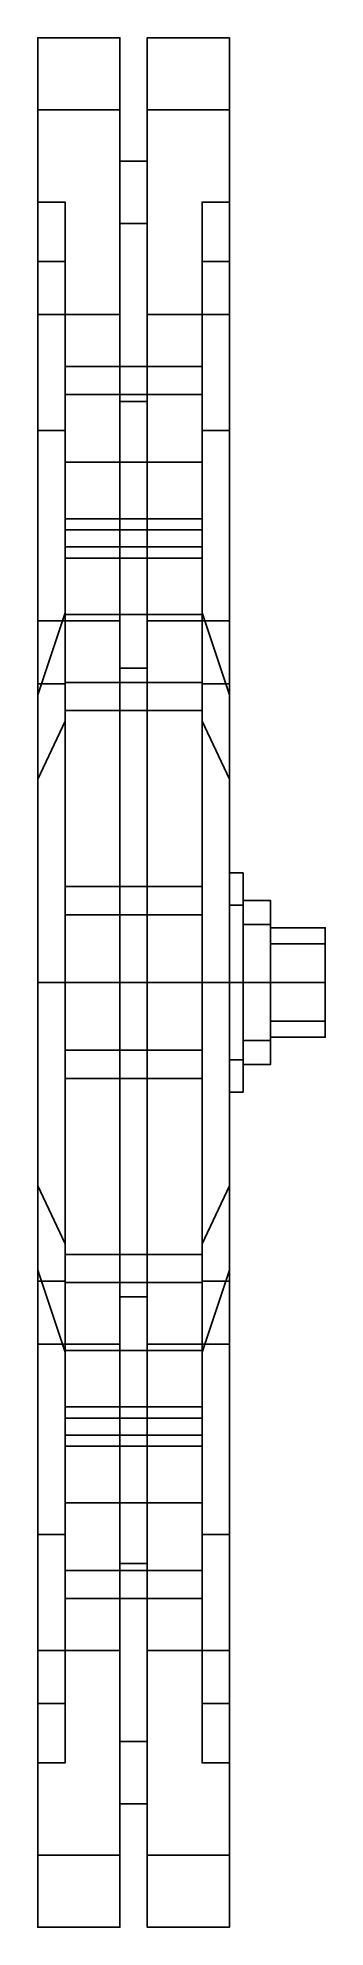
# Model space of a CAD drawing. Extents: x -1.14 to 1.14, y -0.69 to 0.69.
# Drawn here: x 0.93 to 1.14, y -0.69 to 0.69 of the extents above.
import ezdxf

# ---------------------------------------------------------------- set-up
doc = ezdxf.new("R2010")
doc.units = 0
doc.layers.add('LIMBER_WHEELS', color=4, linetype='CONTINUOUS')

msp = doc.modelspace()

# ---------------------------------------------------------------- linework, layer by layer
at = {"layer": 'LIMBER_WHEELS'}
for points in [[(0.99, 0.6375, 0.2641), (0.99, 0.69), (0.93, 0.69), (0.93, 0.6375, 0.2641)], [(0.93, 0.6375, 0.2641), (0.93, 0.69), (0.93, 0.57), (0.93, 0.5266, 0.2181)], [(0.99, 0.69), (0.99, 0.6375, -0.2641), (0.93, 0.6375, -0.2641), (0.93, 0.69)], [(0.93, 0.69), (0.93, 0.6375, -0.2641), (0.93, 0.5266, -0.2181), (0.93, 0.57)], [(0.99, 0.69), (0.99, 0.6375, 0.2641), (0.99, 0.5543, 0.2296), (0.99, 0.6)], [(0.99, 0.6375, -0.2641), (0.99, 0.69), (0.99, 0.6), (0.99, 0.5543, -0.2296)], [(1.01, 0.69), (1.01, 0.6375, -0.2641), (1.01, 0.5543, -0.2296), (1.01, 0.6)], [(1.07, 0.69), (1.07, 0.6375, -0.2641), (1.01, 0.6375, -0.2641), (1.01, 0.69)], [(1.01, 0.6375, 0.2641), (1.01, 0.69), (1.01, 0.6), (1.01, 0.5543, 0.2296)], [(1.07, 0.6375, 0.2641), (1.07, 0.69), (1.01, 0.69), (1.01, 0.6375, 0.2641)], [(1.07, 0.6375, -0.2641), (1.07, 0.69), (1.07, 0.57), (1.07, 0.5266, -0.2181)], [(1.07, 0.69), (1.07, 0.6375, 0.2641), (1.07, 0.5266, 0.2181), (1.07, 0.57)], [(0.99, 0.6375, -0.2641), (0.99, 0.4879, -0.4879), (0.93, 0.4879, -0.4879), (0.93, 0.6375, -0.2641)], [(0.93, 0.6375, -0.2641), (0.93, 0.4879, -0.4879), (0.93, 0.4031, -0.4031), (0.93, 0.5266, -0.2181)], [(0.93, 0.4879, 0.4879), (0.93, 0.6375, 0.2641), (0.93, 0.5266, 0.2181), (0.93, 0.4031, 0.4031)], [(0.99, 0.4879, 0.4879), (0.99, 0.6375, 0.2641), (0.93, 0.6375, 0.2641), (0.93, 0.4879, 0.4879)], [(0.99, 0.4879, -0.4879), (0.99, 0.6375, -0.2641), (0.99, 0.5543, -0.2296), (0.99, 0.4243, -0.4243)], [(0.99, 0.6375, 0.2641), (0.99, 0.4879, 0.4879), (0.99, 0.4243, 0.4243), (0.99, 0.5543, 0.2296)], [(1.01, 0.6375, -0.2641), (1.01, 0.4879, -0.4879), (1.01, 0.4243, -0.4243), (1.01, 0.5543, -0.2296)], [(1.07, 0.6375, -0.2641), (1.07, 0.4879, -0.4879), (1.01, 0.4879, -0.4879), (1.01, 0.6375, -0.2641)], [(1.01, 0.4879, 0.4879), (1.01, 0.6375, 0.2641), (1.01, 0.5543, 0.2296), (1.01, 0.4243, 0.4243)], [(1.07, 0.4879, 0.4879), (1.07, 0.6375, 0.2641), (1.01, 0.6375, 0.2641), (1.01, 0.4879, 0.4879)], [(1.07, 0.4879, -0.4879), (1.07, 0.6375, -0.2641), (1.07, 0.5266, -0.2181), (1.07, 0.4031, -0.4031)], [(1.07, 0.6375, 0.2641), (1.07, 0.4879, 0.4879), (1.07, 0.4031, 0.4031), (1.07, 0.5266, 0.2181)], [(1.01, 0.6), (1.01, 0.5543, -0.2296), (0.99, 0.5543, -0.2296), (0.99, 0.6)], [(1.01, 0.5543, 0.2296), (1.01, 0.6), (0.99, 0.6), (0.99, 0.5543, 0.2296)], [(0.93, 0.57), (0.93, 0.5266, -0.2181), (0.95, 0.5266, -0.2181), (0.95, 0.57)], [(0.93, 0.5266, 0.2181), (0.93, 0.57), (0.95, 0.57), (0.95, 0.5266, 0.2181)], [(0.95, 0.57), (0.95, 0.5266, -0.2181), (0.95, 0.425, -0.176), (0.95, 0.46)], [(0.95, 0.5266, 0.2181), (0.95, 0.57), (0.95, 0.46), (0.95, 0.425, 0.176)], [(1.05, 0.57), (1.05, 0.5266, 0.2181), (1.05, 0.425, 0.176), (1.05, 0.46)], [(1.07, 0.57), (1.07, 0.5266, 0.2181), (1.05, 0.5266, 0.2181), (1.05, 0.57)], [(1.05, 0.5266, -0.2181), (1.05, 0.57), (1.05, 0.46), (1.05, 0.425, -0.176)], [(1.07, 0.5266, -0.2181), (1.07, 0.57), (1.05, 0.57), (1.05, 0.5266, -0.2181)], [(1.01, 0.4243, 0.4243), (1.01, 0.5543, 0.2296), (0.99, 0.5543, 0.2296), (0.99, 0.4243, 0.4243)], [(1.01, 0.5543, -0.2296), (1.01, 0.4243, -0.4243), (0.99, 0.4243, -0.4243), (0.99, 0.5543, -0.2296)], [(0.93, 0.4031, 0.4031), (0.93, 0.5266, 0.2181), (0.95, 0.5266, 0.2181), (0.95, 0.4031, 0.4031)], [(0.93, 0.5266, -0.2181), (0.93, 0.4031, -0.4031), (0.95, 0.4031, -0.4031), (0.95, 0.5266, -0.2181)], [(0.95, 0.4031, 0.4031), (0.95, 0.5266, 0.2181), (0.95, 0.425, 0.176), (0.95, 0.3253, 0.3253)], [(0.95, 0.5266, -0.2181), (0.95, 0.4031, -0.4031), (0.95, 0.3253, -0.3253), (0.95, 0.425, -0.176)], [(1.05, 0.4031, -0.4031), (1.05, 0.5266, -0.2181), (1.05, 0.425, -0.176), (1.05, 0.3253, -0.3253)], [(1.07, 0.4031, -0.4031), (1.07, 0.5266, -0.2181), (1.05, 0.5266, -0.2181), (1.05, 0.4031, -0.4031)], [(1.05, 0.5266, 0.2181), (1.05, 0.4031, 0.4031), (1.05, 0.3253, 0.3253), (1.05, 0.425, 0.176)], [(1.07, 0.5266, 0.2181), (1.07, 0.4031, 0.4031), (1.05, 0.4031, 0.4031), (1.05, 0.5266, 0.2181)], [(0.99, 0.2641, 0.6375), (0.99, 0.4879, 0.4879), (0.93, 0.4879, 0.4879), (0.93, 0.2641, 0.6375)], [(0.93, 0.2641, 0.6375), (0.93, 0.4879, 0.4879), (0.93, 0.4031, 0.4031), (0.93, 0.2181, 0.5266)], [(0.93, 0.4879, -0.4879), (0.93, 0.2641, -0.6375), (0.93, 0.2181, -0.5266), (0.93, 0.4031, -0.4031)], [(0.99, 0.4879, -0.4879), (0.99, 0.2641, -0.6375), (0.93, 0.2641, -0.6375), (0.93, 0.4879, -0.4879)], [(0.99, 0.4879, 0.4879), (0.99, 0.2641, 0.6375), (0.99, 0.2296, 0.5543), (0.99, 0.4243, 0.4243)], [(0.99, 0.2641, -0.6375), (0.99, 0.4879, -0.4879), (0.99, 0.4243, -0.4243), (0.99, 0.2296, -0.5543)], [(1.01, 0.2641, 0.6375), (1.01, 0.4879, 0.4879), (1.01, 0.4243, 0.4243), (1.01, 0.2296, 0.5543)], [(1.07, 0.2641, 0.6375), (1.07, 0.4879, 0.4879), (1.01, 0.4879, 0.4879), (1.01, 0.2641, 0.6375)], [(1.01, 0.4879, -0.4879), (1.01, 0.2641, -0.6375), (1.01, 0.2296, -0.5543), (1.01, 0.4243, -0.4243)], [(1.07, 0.4879, -0.4879), (1.07, 0.2641, -0.6375), (1.01, 0.2641, -0.6375), (1.01, 0.4879, -0.4879)], [(1.07, 0.4879, 0.4879), (1.07, 0.2641, 0.6375), (1.07, 0.2181, 0.5266), (1.07, 0.4031, 0.4031)], [(1.07, 0.2641, -0.6375), (1.07, 0.4879, -0.4879), (1.07, 0.4031, -0.4031), (1.07, 0.2181, -0.5266)], [(0.95, 0.46), (0.95, 0.425, -0.176), (0.95, 0.4295, -0.0495), (0.95, 0.45)], [(0.95, 0.425, 0.176), (0.95, 0.46), (0.95, 0.45), (0.95, 0.4295, 0.0495)], [(1.05, 0.46), (1.05, 0.425, 0.176), (1.05, 0.4295, 0.0495), (1.05, 0.45)], [(1.05, 0.425, -0.176), (1.05, 0.46), (1.05, 0.45), (1.05, 0.4295, -0.0495)], [(1.05, 0.4295, -0.0495), (1.05, 0.45), (0.95, 0.45), (0.95, 0.4295, -0.0495)], [(1.05, 0.45), (1.05, 0.4295, 0.0495), (0.95, 0.4295, 0.0495), (0.95, 0.45)], [(0.95, 0.38, -0.07), (0.95, 0.38, -0.07), (0.95, 0.4295, -0.0495), (0.95, 0.425, -0.176)], [(0.95, 0.425, 0.176), (0.95, 0.425, 0.176), (0.95, 0.4295, 0.0495), (0.95, 0.38, 0.07)], [(1.05, 0.38, -0.07), (1.05, 0.4295, -0.0495), (0.95, 0.4295, -0.0495), (0.95, 0.38, -0.07)], [(1.05, 0.4295, 0.0495), (1.05, 0.38, 0.07), (0.95, 0.38, 0.07), (0.95, 0.4295, 0.0495)], [(1.05, 0.38, 0.07), (1.05, 0.38, 0.07), (1.05, 0.4295, 0.0495), (1.05, 0.425, 0.176)], [(1.05, 0.425, -0.176), (1.05, 0.425, -0.176), (1.05, 0.4295, -0.0495), (1.05, 0.38, -0.07)], [(0.95, 0.3253, 0.3253), (0.95, 0.425, 0.176), (0.95, 0.3387, 0.2687), (0.95, 0.3182, 0.3182)], [(0.95, 0.3182, 0.2192), (0.95, 0.3182, 0.2192), (0.95, 0.3387, 0.2687), (0.95, 0.425, 0.176)], [(0.95, 0.2687, 0.1987), (0.95, 0.2687, 0.1987), (0.95, 0.3182, 0.2192), (0.95, 0.425, 0.176)], [(0.95, 0.3305, -0.0495), (0.95, 0.3305, -0.0495), (0.95, 0.38, -0.07), (0.95, 0.425, -0.176)], [(0.95, 0.27), (0.95, 0.27), (0.95, 0.3305, -0.0495), (0.95, 0.425, -0.176)], [(0.95, 0.425, -0.176), (0.95, 0.425, -0.176), (0.95, 0.1909, -0.1909), (0.95, 0.27)], [(0.95, 0.425, -0.176), (0.95, 0.425, -0.176), (0.95, 0.3387, -0.2687), (0.95, 0.3182, -0.2192)], [(0.95, 0.425, -0.176), (0.95, 0.3253, -0.3253), (0.95, 0.3182, -0.3182), (0.95, 0.3387, -0.2687)], [(0.95, 0.425, -0.176), (0.95, 0.425, -0.176), (0.95, 0.3182, -0.2192), (0.95, 0.2687, -0.1987)], [(0.95, 0.425, -0.176), (0.95, 0.425, -0.176), (0.95, 0.2687, -0.1987), (0.95, 0.1909, -0.1909)], [(0.95, 0.1909, 0.1909), (0.95, 0.1909, 0.1909), (0.95, 0.2687, 0.1987), (0.95, 0.425, 0.176)], [(0.95, 0.425, 0.176), (0.95, 0.425, 0.176), (0.95, 0.38, 0.07), (0.95, 0.3305, 0.0495)], [(0.95, 0.425, 0.176), (0.95, 0.425, 0.176), (0.95, 0.3305, 0.0495), (0.95, 0.27)], [(0.95, 0.425, 0.176), (0.95, 0.425, 0.176), (0.95, 0.27), (0.95, 0.1909, 0.1909)], [(1.01, 0.2296, 0.5543), (1.01, 0.4243, 0.4243), (0.99, 0.4243, 0.4243), (0.99, 0.2296, 0.5543)], [(1.01, 0.4243, -0.4243), (1.01, 0.2296, -0.5543), (0.99, 0.2296, -0.5543), (0.99, 0.4243, -0.4243)], [(1.05, 0.3305, 0.0495), (1.05, 0.3305, 0.0495), (1.05, 0.38, 0.07), (1.05, 0.425, 0.176)], [(1.05, 0.27), (1.05, 0.27), (1.05, 0.3305, 0.0495), (1.05, 0.425, 0.176)], [(1.05, 0.425, 0.176), (1.05, 0.425, 0.176), (1.05, 0.1909, 0.1909), (1.05, 0.27)], [(1.05, 0.425, 0.176), (1.05, 0.425, 0.176), (1.05, 0.2687, 0.1987), (1.05, 0.1909, 0.1909)], [(1.05, 0.3253, -0.3253), (1.05, 0.425, -0.176), (1.05, 0.3387, -0.2687), (1.05, 0.3182, -0.3182)], [(1.05, 0.3182, -0.2192), (1.05, 0.3182, -0.2192), (1.05, 0.3387, -0.2687), (1.05, 0.425, -0.176)], [(1.05, 0.2687, -0.1987), (1.05, 0.2687, -0.1987), (1.05, 0.3182, -0.2192), (1.05, 0.425, -0.176)], [(1.05, 0.1909, -0.1909), (1.05, 0.1909, -0.1909), (1.05, 0.2687, -0.1987), (1.05, 0.425, -0.176)], [(1.05, 0.425, -0.176), (1.05, 0.425, -0.176), (1.05, 0.38, -0.07), (1.05, 0.3305, -0.0495)], [(1.05, 0.425, -0.176), (1.05, 0.425, -0.176), (1.05, 0.3305, -0.0495), (1.05, 0.27)], [(1.05, 0.425, -0.176), (1.05, 0.425, -0.176), (1.05, 0.27), (1.05, 0.1909, -0.1909)], [(1.05, 0.425, 0.176), (1.05, 0.425, 0.176), (1.05, 0.3387, 0.2687), (1.05, 0.3182, 0.2192)], [(1.05, 0.425, 0.176), (1.05, 0.3253, 0.3253), (1.05, 0.3182, 0.3182), (1.05, 0.3387, 0.2687)], [(1.05, 0.425, 0.176), (1.05, 0.425, 0.176), (1.05, 0.3182, 0.2192), (1.05, 0.2687, 0.1987)], [(0.93, 0.2181, 0.5266), (0.93, 0.4031, 0.4031), (0.95, 0.4031, 0.4031), (0.95, 0.2181, 0.5266)], [(0.93, 0.4031, -0.4031), (0.93, 0.2181, -0.5266), (0.95, 0.2181, -0.5266), (0.95, 0.4031, -0.4031)], [(0.95, 0.2181, 0.5266), (0.95, 0.4031, 0.4031), (0.95, 0.3253, 0.3253), (0.95, 0.176, 0.425)], [(0.95, 0.4031, -0.4031), (0.95, 0.2181, -0.5266), (0.95, 0.176, -0.425), (0.95, 0.3253, -0.3253)], [(1.05, 0.4031, 0.4031), (1.05, 0.2181, 0.5266), (1.05, 0.176, 0.425), (1.05, 0.3253, 0.3253)], [(1.07, 0.4031, 0.4031), (1.07, 0.2181, 0.5266), (1.05, 0.2181, 0.5266), (1.05, 0.4031, 0.4031)], [(1.05, 0.2181, -0.5266), (1.05, 0.4031, -0.4031), (1.05, 0.3253, -0.3253), (1.05, 0.176, -0.425)], [(1.07, 0.2181, -0.5266), (1.07, 0.4031, -0.4031), (1.05, 0.4031, -0.4031), (1.05, 0.2181, -0.5266)], [(1.05, 0.3305, -0.0495), (1.05, 0.38, -0.07), (0.95, 0.38, -0.07), (0.95, 0.3305, -0.0495)], [(1.05, 0.38, 0.07), (1.05, 0.3305, 0.0495), (0.95, 0.3305, 0.0495), (0.95, 0.38, 0.07)], [(1.05, 0.3182, -0.3182), (1.05, 0.3387, -0.2687), (0.95, 0.3387, -0.2687), (0.95, 0.3182, -0.3182)], [(1.05, 0.3387, -0.2687), (1.05, 0.3182, -0.2192), (0.95, 0.3182, -0.2192), (0.95, 0.3387, -0.2687)], [(1.05, 0.3387, 0.2687), (1.05, 0.3182, 0.3182), (0.95, 0.3182, 0.3182), (0.95, 0.3387, 0.2687)], [(1.05, 0.3182, 0.2192), (1.05, 0.3387, 0.2687), (0.95, 0.3387, 0.2687), (0.95, 0.3182, 0.2192)], [(0.95, 0.3305, 0.0495), (0.95, 0.3305, 0.0495), (0.95, 0.31), (0.95, 0.27)], [(0.95, 0.31), (0.95, 0.31), (0.95, 0.3305, -0.0495), (0.95, 0.27)], [(1.05, 0.31), (1.05, 0.3305, -0.0495), (0.95, 0.3305, -0.0495), (0.95, 0.31)], [(1.05, 0.3305, 0.0495), (1.05, 0.31), (0.95, 0.31), (0.95, 0.3305, 0.0495)], [(0.95, 0.3253, -0.3253), (0.95, 0.176, -0.425), (0.95, 0.2687, -0.3387), (0.95, 0.3182, -0.3182)], [(0.95, 0.176, 0.425), (0.95, 0.3253, 0.3253), (0.95, 0.3182, 0.3182), (0.95, 0.2687, 0.3387)], [(1.05, 0.2687, -0.3387), (1.05, 0.3182, -0.3182), (0.95, 0.3182, -0.3182), (0.95, 0.2687, -0.3387)], [(1.05, 0.3182, -0.2192), (1.05, 0.2687, -0.1987), (0.95, 0.2687, -0.1987), (0.95, 0.3182, -0.2192)], [(1.05, 0.2687, 0.1987), (1.05, 0.3182, 0.2192), (0.95, 0.3182, 0.2192), (0.95, 0.2687, 0.1987)], [(1.05, 0.3182, 0.3182), (1.05, 0.2687, 0.3387), (0.95, 0.2687, 0.3387), (0.95, 0.3182, 0.3182)], [(1.05, 0.3305, -0.0495), (1.05, 0.3305, -0.0495), (1.05, 0.31), (1.05, 0.27)], [(1.05, 0.31), (1.05, 0.31), (1.05, 0.3305, 0.0495), (1.05, 0.27)], [(1.05, 0.3253, 0.3253), (1.05, 0.176, 0.425), (1.05, 0.2687, 0.3387), (1.05, 0.3182, 0.3182)], [(1.05, 0.176, -0.425), (1.05, 0.3253, -0.3253), (1.05, 0.3182, -0.3182), (1.05, 0.2687, -0.3387)], [(0.95, 0.27), (0.95, 0.1909, -0.1909), (0.93, 0.1485, -0.1485), (0.93, 0.21)], [(0.95, 0.1909, 0.1909), (0.95, 0.27), (0.93, 0.21), (0.93, 0.1485, 0.1485)], [(0.99, 0.2641, -0.6375), (0.99, 0, -0.69), (0.93, 0, -0.69), (0.93, 0.2641, -0.6375)], [(0.93, 0.2641, -0.6375), (0.93, 0, -0.69), (0.93, 0, -0.57), (0.93, 0.2181, -0.5266)], [(0.93, 0, 0.69), (0.93, 0.2641, 0.6375), (0.93, 0.2181, 0.5266), (0.93, 0, 0.57)], [(0.99, 0, 0.69), (0.99, 0.2641, 0.6375), (0.93, 0.2641, 0.6375), (0.93, 0, 0.69)], [(0.95, 0.2192, 0.2192), (0.95, 0.2192, 0.2192), (0.95, 0.2687, 0.1987), (0.95, 0.1909, 0.1909)], [(0.95, 0.2192, -0.3182), (0.95, 0.2192, -0.3182), (0.95, 0.2687, -0.3387), (0.95, 0.176, -0.425)], [(0.95, 0.2687, -0.1987), (0.95, 0.2687, -0.1987), (0.95, 0.2192, -0.2192), (0.95, 0.1909, -0.1909)], [(0.95, 0.176, 0.425), (0.95, 0.176, 0.425), (0.95, 0.2687, 0.3387), (0.95, 0.2192, 0.3182)], [(1.05, 0.2192, -0.3182), (1.05, 0.2687, -0.3387), (0.95, 0.2687, -0.3387), (0.95, 0.2192, -0.3182)], [(1.05, 0.2687, -0.1987), (1.05, 0.2192, -0.2192), (0.95, 0.2192, -0.2192), (0.95, 0.2687, -0.1987)], [(1.05, 0.2192, 0.2192), (1.05, 0.2687, 0.1987), (0.95, 0.2687, 0.1987), (0.95, 0.2192, 0.2192)], [(1.05, 0.2687, 0.3387), (1.05, 0.2192, 0.3182), (0.95, 0.2192, 0.3182), (0.95, 0.2687, 0.3387)], [(0.99, 0, -0.69), (0.99, 0.2641, -0.6375), (0.99, 0.2296, -0.5543), (0.99, 0, -0.6)], [(0.99, 0.2641, 0.6375), (0.99, 0, 0.69), (0.99, 0, 0.6), (0.99, 0.2296, 0.5543)], [(1.01, 0.2641, -0.6375), (1.01, 0, -0.69), (1.01, 0, -0.6), (1.01, 0.2296, -0.5543)], [(1.07, 0.2641, -0.6375), (1.07, 0, -0.69), (1.01, 0, -0.69), (1.01, 0.2641, -0.6375)], [(1.01, 0, 0.69), (1.01, 0.2641, 0.6375), (1.01, 0.2296, 0.5543), (1.01, 0, 0.6)], [(1.07, 0, 0.69), (1.07, 0.2641, 0.6375), (1.01, 0.2641, 0.6375), (1.01, 0, 0.69)], [(1.05, 0.27), (1.05, 0.1909, 0.1909), (1.07, 0.1485, 0.1485), (1.07, 0.21)], [(1.05, 0.1909, -0.1909), (1.05, 0.27), (1.07, 0.21), (1.07, 0.1485, -0.1485)], [(1.05, 0.2192, 0.3182), (1.05, 0.2192, 0.3182), (1.05, 0.2687, 0.3387), (1.05, 0.176, 0.425)], [(1.05, 0.176, -0.425), (1.05, 0.176, -0.425), (1.05, 0.2687, -0.3387), (1.05, 0.2192, -0.3182)], [(1.05, 0.2192, -0.2192), (1.05, 0.2192, -0.2192), (1.05, 0.2687, -0.1987), (1.05, 0.1909, -0.1909)], [(1.05, 0.2687, 0.1987), (1.05, 0.2687, 0.1987), (1.05, 0.2192, 0.2192), (1.05, 0.1909, 0.1909)], [(1.07, 0, -0.69), (1.07, 0.2641, -0.6375), (1.07, 0.2181, -0.5266), (1.07, 0, -0.57)], [(1.07, 0.2641, 0.6375), (1.07, 0, 0.69), (1.07, 0, 0.57), (1.07, 0.2181, 0.5266)], [(1.01, 0.2296, -0.5543), (1.01, 0, -0.6), (0.99, 0, -0.6), (0.99, 0.2296, -0.5543)], [(1.01, 0, 0.6), (1.01, 0.2296, 0.5543), (0.99, 0.2296, 0.5543), (0.99, 0, 0.6)], [(0.93, 0.2181, -0.5266), (0.93, 0, -0.57), (0.95, 0, -0.57), (0.95, 0.2181, -0.5266)], [(0.93, 0, 0.57), (0.93, 0.2181, 0.5266), (0.95, 0.2181, 0.5266), (0.95, 0, 0.57)], [(0.93, -0.1485, 0.1485), (0.93, 0.21), (0.93, 0.1485, -0.1485), (0.93, -0.21)], [(0.93, 0, 0.21), (0.93, 0.1485, 0.1485), (0.93, 0.21), (0.93, -0.1485, 0.1485)], [(0.95, 0.1987, 0.2687), (0.95, 0.1987, 0.2687), (0.95, 0.2192, 0.2192), (0.95, 0.1909, 0.1909)], [(0.95, 0.2192, -0.2192), (0.95, 0.2192, -0.2192), (0.95, 0.1987, -0.2687), (0.95, 0.1909, -0.1909)], [(0.95, 0.1987, -0.2687), (0.95, 0.1987, -0.2687), (0.95, 0.2192, -0.3182), (0.95, 0.176, -0.425)], [(0.95, 0.176, 0.425), (0.95, 0.176, 0.425), (0.95, 0.2192, 0.3182), (0.95, 0.1987, 0.2687)], [(1.05, 0.2192, -0.2192), (1.05, 0.1987, -0.2687), (0.95, 0.1987, -0.2687), (0.95, 0.2192, -0.2192)], [(1.05, 0.1987, -0.2687), (1.05, 0.2192, -0.3182), (0.95, 0.2192, -0.3182), (0.95, 0.1987, -0.2687)], [(1.05, 0.1987, 0.2687), (1.05, 0.2192, 0.2192), (0.95, 0.2192, 0.2192), (0.95, 0.1987, 0.2687)], [(1.05, 0.2192, 0.3182), (1.05, 0.1987, 0.2687), (0.95, 0.1987, 0.2687), (0.95, 0.2192, 0.3182)], [(0.95, 0, 0.57), (0.95, 0.2181, 0.5266), (0.95, 0.176, 0.425), (0.95, 0, 0.46)], [(0.95, 0.2181, -0.5266), (0.95, 0, -0.57), (0.95, 0, -0.46), (0.95, 0.176, -0.425)], [(1.05, 0.1987, 0.2687), (1.05, 0.1987, 0.2687), (1.05, 0.2192, 0.3182), (1.05, 0.176, 0.425)], [(1.05, 0.176, -0.425), (1.05, 0.176, -0.425), (1.05, 0.2192, -0.3182), (1.05, 0.1987, -0.2687)], [(1.05, 0.1987, -0.2687), (1.05, 0.1987, -0.2687), (1.05, 0.2192, -0.2192), (1.05, 0.1909, -0.1909)], [(1.05, 0.2192, 0.2192), (1.05, 0.2192, 0.2192), (1.05, 0.1987, 0.2687), (1.05, 0.1909, 0.1909)], [(1.05, 0.2181, 0.5266), (1.05, 0, 0.57), (1.05, 0, 0.46), (1.05, 0.176, 0.425)], [(1.05, 0, -0.57), (1.05, 0.2181, -0.5266), (1.05, 0.176, -0.425), (1.05, 0, -0.46)], [(1.07, 0, -0.57), (1.07, 0.2181, -0.5266), (1.05, 0.2181, -0.5266), (1.05, 0, -0.57)], [(1.07, 0.2181, 0.5266), (1.07, 0, 0.57), (1.05, 0, 0.57), (1.05, 0.2181, 0.5266)], [(1.07, 0.0566, 0.0566), (1.07, 0.08), (1.07, 0.21), (1.07, 0.1485, 0.1485)], [(1.07, 0.08), (1.07, 0.0566, -0.0566), (1.07, 0.1485, -0.1485), (1.07, 0.21)], [(0.95, 0.176, 0.425), (0.95, 0.176, 0.425), (0.95, 0.1987, 0.2687), (0.95, 0.1909, 0.1909)], [(0.95, 0.1909, -0.1909), (0.95, 0.1909, -0.1909), (0.95, 0.1987, -0.2687), (0.95, 0.176, -0.425)], [(1.05, 0.176, -0.425), (1.05, 0.176, -0.425), (1.05, 0.1987, -0.2687), (1.05, 0.1909, -0.1909)], [(1.05, 0.1909, 0.1909), (1.05, 0.1909, 0.1909), (1.05, 0.1987, 0.2687), (1.05, 0.176, 0.425)], [(0.95, 0, 0.27), (0.95, 0.1909, 0.1909), (0.93, 0.1485, 0.1485), (0.93, 0, 0.21)], [(0.95, 0.1909, -0.1909), (0.95, 0, -0.27), (0.93, 0, -0.21), (0.93, 0.1485, -0.1485)], [(0.95, 0.176, 0.425), (0.95, 0.176, 0.425), (0.95, 0.1909, 0.1909), (0.95, 0, 0.27)], [(0.95, 0.176, -0.425), (0.95, 0.176, -0.425), (0.95, 0, -0.27), (0.95, 0.1909, -0.1909)], [(1.05, 0.176, -0.425), (1.05, 0.176, -0.425), (1.05, 0.1909, -0.1909), (1.05, 0, -0.27)], [(1.05, 0, -0.27), (1.05, 0.1909, -0.1909), (1.07, 0.1485, -0.1485), (1.07, 0, -0.21)], [(1.05, 0.176, 0.425), (1.05, 0.176, 0.425), (1.05, 0, 0.27), (1.05, 0.1909, 0.1909)], [(1.05, 0.1909, 0.1909), (1.05, 0, 0.27), (1.07, 0, 0.21), (1.07, 0.1485, 0.1485)], [(0.95, 0.176, -0.425), (0.95, 0, -0.46), (0.95, 0, -0.45), (0.95, 0.0495, -0.4295)], [(0.95, 0.176, -0.425), (0.95, 0.176, -0.425), (0.95, 0.0495, -0.4295), (0.95, 0.07, -0.38)], [(0.95, 0.176, -0.425), (0.95, 0.176, -0.425), (0.95, 0.07, -0.38), (0.95, 0.0495, -0.3305)], [(0.95, 0.176, -0.425), (0.95, 0.176, -0.425), (0.95, 0.0495, -0.3305), (0.95, 0, -0.27)], [(0.95, 0, 0.27), (0.95, 0, 0.27), (0.95, 0.0495, 0.3305), (0.95, 0.176, 0.425)], [(0.95, 0.0495, 0.3305), (0.95, 0.0495, 0.3305), (0.95, 0.07, 0.38), (0.95, 0.176, 0.425)], [(0.95, 0.07, 0.38), (0.95, 0.07, 0.38), (0.95, 0.0495, 0.4295), (0.95, 0.176, 0.425)], [(0.95, 0, 0.46), (0.95, 0.176, 0.425), (0.95, 0.0495, 0.4295), (0.95, 0, 0.45)], [(1.05, 0, -0.46), (1.05, 0.176, -0.425), (1.05, 0.0495, -0.4295), (1.05, 0, -0.45)], [(1.05, 0.176, 0.425), (1.05, 0.176, 0.425), (1.05, 0.0495, 0.3305), (1.05, 0, 0.27)], [(1.05, 0.176, 0.425), (1.05, 0.176, 0.425), (1.05, 0.07, 0.38), (1.05, 0.0495, 0.3305)], [(1.05, 0.176, 0.425), (1.05, 0.176, 0.425), (1.05, 0.0495, 0.4295), (1.05, 0.07, 0.38)], [(1.05, 0.176, 0.425), (1.05, 0, 0.46), (1.05, 0, 0.45), (1.05, 0.0495, 0.4295)], [(1.05, 0.07, -0.38), (1.05, 0.07, -0.38), (1.05, 0.0495, -0.4295), (1.05, 0.176, -0.425)], [(1.05, 0.0495, -0.3305), (1.05, 0.0495, -0.3305), (1.05, 0.07, -0.38), (1.05, 0.176, -0.425)], [(1.05, 0, -0.27), (1.05, 0, -0.27), (1.05, 0.0495, -0.3305), (1.05, 0.176, -0.425)], [(0.93, -0.21), (0.93, 0.1485, -0.1485), (0.93, 0, -0.21), (0.93, -0.1485, -0.1485)], [(1.07, 0, 0.08), (1.07, 0.0566, 0.0566), (1.07, 0.1485, 0.1485), (1.07, 0, 0.21)], [(1.07, 0.0566, -0.0566), (1.07, 0, -0.08), (1.07, 0, -0.21), (1.07, 0.1485, -0.1485)], [(1.05, 0.0495, 0.3305), (1.05, 0.07, 0.38), (0.95, 0.07, 0.38), (0.95, 0.0495, 0.3305)], [(1.05, 0.07, 0.38), (1.05, 0.0495, 0.4295), (0.95, 0.0495, 0.4295), (0.95, 0.07, 0.38)], [(1.05, 0.0495, -0.4295), (1.05, 0.07, -0.38), (0.95, 0.07, -0.38), (0.95, 0.0495, -0.4295)], [(1.05, 0.07, -0.38), (1.05, 0.0495, -0.3305), (0.95, 0.0495, -0.3305), (0.95, 0.07, -0.38)], [(1.08, 0.08), (1.08, 0.0566, -0.0566), (1.07, 0.0566, -0.0566), (1.07, 0.08)], [(1.08, 0.0566, 0.0566), (1.08, 0.08), (1.07, 0.08), (1.07, 0.0566, 0.0566)], [(1.08, 0.06), (1.08, 0.0424, -0.0424), (1.08, 0.0566, -0.0566), (1.08, 0.08)], [(1.08, 0.0424, 0.0424), (1.08, 0.06), (1.08, 0.08), (1.08, 0.0566, 0.0566)], [(1.08, 0.0566, -0.0566), (1.08, 0, -0.08), (1.07, 0, -0.08), (1.07, 0.0566, -0.0566)], [(1.08, 0, 0.08), (1.08, 0.0566, 0.0566), (1.07, 0.0566, 0.0566), (1.07, 0, 0.08)], [(1.1, 0.06), (1.1, 0.0424, -0.0424), (1.08, 0.0424, -0.0424), (1.08, 0.06)], [(1.1, 0.0424, 0.0424), (1.1, 0.06), (1.08, 0.06), (1.08, 0.0424, 0.0424)], [(1.08, 0.0424, -0.0424), (1.08, 0, -0.06), (1.08, 0, -0.08), (1.08, 0.0566, -0.0566)], [(1.08, 0, 0.06), (1.08, 0.0424, 0.0424), (1.08, 0.0566, 0.0566), (1.08, 0, 0.08)], [(1.1, 0.04), (1.1, 0.0283, -0.0283), (1.1, 0.0424, -0.0424), (1.1, 0.06)], [(1.1, 0.0283, 0.0283), (1.1, 0.04), (1.1, 0.06), (1.1, 0.0424, 0.0424)], [(1.05, 0, -0.45), (1.05, 0.0495, -0.4295), (0.95, 0.0495, -0.4295), (0.95, 0, -0.45)], [(0.95, 0.0495, -0.3305), (0.95, 0.0495, -0.3305), (0.95, 0, -0.31), (0.95, 0, -0.27)], [(0.95, 0, 0.31), (0.95, 0, 0.31), (0.95, 0.0495, 0.3305), (0.95, 0, 0.27)], [(1.05, 0, 0.31), (1.05, 0.0495, 0.3305), (0.95, 0.0495, 0.3305), (0.95, 0, 0.31)], [(1.05, 0.0495, 0.4295), (1.05, 0, 0.45), (0.95, 0, 0.45), (0.95, 0.0495, 0.4295)], [(1.05, 0.0495, -0.3305), (1.05, 0, -0.31), (0.95, 0, -0.31), (0.95, 0.0495, -0.3305)], [(1.05, 0.0495, 0.3305), (1.05, 0.0495, 0.3305), (1.05, 0, 0.31), (1.05, 0, 0.27)], [(1.05, 0, -0.31), (1.05, 0, -0.31), (1.05, 0.0495, -0.3305), (1.05, 0, -0.27)], [(1.1, 0.0424, -0.0424), (1.1, 0, -0.06), (1.08, 0, -0.06), (1.08, 0.0424, -0.0424)], [(1.1, 0, 0.06), (1.1, 0.0424, 0.0424), (1.08, 0.0424, 0.0424), (1.08, 0, 0.06)], [(1.1, 0.0283, -0.0283), (1.1, 0, -0.04), (1.1, 0, -0.06), (1.1, 0.0424, -0.0424)], [(1.1, 0, 0.04), (1.1, 0.0283, 0.0283), (1.1, 0.0424, 0.0424), (1.1, 0, 0.06)], [(1.14, 0.04), (1.14, 0.0283, -0.0283), (1.1, 0.0283, -0.0283), (1.1, 0.04)], [(1.14, 0.0283, 0.0283), (1.14, 0.04), (1.1, 0.04), (1.1, 0.0283, 0.0283)], [(1.14, 0.0283, -0.0283), (1.14, 0, -0.04), (1.1, 0, -0.04), (1.1, 0.0283, -0.0283)], [(1.14, 0, 0.04), (1.14, 0.0283, 0.0283), (1.1, 0.0283, 0.0283), (1.1, 0, 0.04)], [(1.14, 0, -0.04), (1.14, 0.0283, -0.0283), (1.14, 0.04), (1.14, 0.0283, 0.0283)], [(1.14, -0.04), (1.14, -0.0283, -0.0283), (1.14, 0, -0.04), (1.14, 0.0283, 0.0283)], [(1.14, -0.0283, 0.0283), (1.14, -0.04), (1.14, 0.0283, 0.0283), (1.14, 0, 0.04)], [(0.99, 0, -0.69), (0.99, -0.2641, -0.6375), (0.93, -0.2641, -0.6375), (0.93, 0, -0.69)], [(0.93, 0, -0.69), (0.93, -0.2641, -0.6375), (0.93, -0.2181, -0.5266), (0.93, 0, -0.57)], [(0.93, 0, -0.57), (0.93, -0.2181, -0.5266), (0.95, -0.2181, -0.5266), (0.95, 0, -0.57)], [(0.95, -0.1909, 0.1909), (0.95, 0, 0.27), (0.93, 0, 0.21), (0.93, -0.1485, 0.1485)], [(0.95, 0, -0.27), (0.95, -0.1909, -0.1909), (0.93, -0.1485, -0.1485), (0.93, 0, -0.21)], [(0.93, -0.2641, 0.6375), (0.93, 0, 0.69), (0.93, 0, 0.57), (0.93, -0.2181, 0.5266)], [(0.93, -0.2181, 0.5266), (0.93, 0, 0.57), (0.95, 0, 0.57), (0.95, -0.2181, 0.5266)], [(0.99, -0.2641, 0.6375), (0.99, 0, 0.69), (0.93, 0, 0.69), (0.93, -0.2641, 0.6375)], [(0.95, -0.2181, 0.5266), (0.95, 0, 0.57), (0.95, 0, 0.46), (0.95, -0.176, 0.425)], [(0.95, 0, -0.46), (0.95, -0.176, -0.425), (0.95, -0.0495, -0.4295), (0.95, 0, -0.45)], [(0.95, 0, -0.57), (0.95, -0.2181, -0.5266), (0.95, -0.176, -0.425), (0.95, 0, -0.46)], [(1.05, -0.0495, -0.4295), (1.05, 0, -0.45), (0.95, 0, -0.45), (0.95, -0.0495, -0.4295)], [(0.95, -0.176, 0.425), (0.95, -0.176, 0.425), (0.95, 0, 0.27), (0.95, -0.1909, 0.1909)], [(0.95, 0, -0.31), (0.95, 0, -0.31), (0.95, -0.0495, -0.3305), (0.95, 0, -0.27)], [(0.95, 0, -0.27), (0.95, 0, -0.27), (0.95, -0.0495, -0.3305), (0.95, -0.176, -0.425)], [(0.95, -0.176, -0.425), (0.95, -0.176, -0.425), (0.95, -0.1909, -0.1909), (0.95, 0, -0.27)], [(0.95, -0.176, 0.425), (0.95, -0.176, 0.425), (0.95, -0.0495, 0.3305), (0.95, 0, 0.27)], [(0.95, -0.0495, 0.3305), (0.95, -0.0495, 0.3305), (0.95, 0, 0.31), (0.95, 0, 0.27)], [(0.95, -0.176, 0.425), (0.95, 0, 0.46), (0.95, 0, 0.45), (0.95, -0.0495, 0.4295)], [(1.05, -0.0495, 0.3305), (1.05, 0, 0.31), (0.95, 0, 0.31), (0.95, -0.0495, 0.3305)], [(1.05, 0, 0.45), (1.05, -0.0495, 0.4295), (0.95, -0.0495, 0.4295), (0.95, 0, 0.45)], [(1.05, 0, -0.31), (1.05, -0.0495, -0.3305), (0.95, -0.0495, -0.3305), (0.95, 0, -0.31)], [(1.01, 0, -0.6), (1.01, -0.2296, -0.5543), (0.99, -0.2296, -0.5543), (0.99, 0, -0.6)], [(0.99, -0.2641, -0.6375), (0.99, 0, -0.69), (0.99, 0, -0.6), (0.99, -0.2296, -0.5543)], [(1.01, -0.2296, 0.5543), (1.01, 0, 0.6), (0.99, 0, 0.6), (0.99, -0.2296, 0.5543)], [(0.99, 0, 0.69), (0.99, -0.2641, 0.6375), (0.99, -0.2296, 0.5543), (0.99, 0, 0.6)], [(1.01, 0, -0.69), (1.01, -0.2641, -0.6375), (1.01, -0.2296, -0.5543), (1.01, 0, -0.6)], [(1.07, 0, -0.69), (1.07, -0.2641, -0.6375), (1.01, -0.2641, -0.6375), (1.01, 0, -0.69)], [(1.01, -0.2641, 0.6375), (1.01, 0, 0.69), (1.01, 0, 0.6), (1.01, -0.2296, 0.5543)], [(1.07, -0.2641, 0.6375), (1.07, 0, 0.69), (1.01, 0, 0.69), (1.01, -0.2641, 0.6375)], [(1.05, 0, 0.57), (1.05, -0.2181, 0.5266), (1.05, -0.176, 0.425), (1.05, 0, 0.46)], [(1.05, -0.176, -0.425), (1.05, 0, -0.46), (1.05, 0, -0.45), (1.05, -0.0495, -0.4295)], [(1.05, -0.2181, -0.5266), (1.05, 0, -0.57), (1.05, 0, -0.46), (1.05, -0.176, -0.425)], [(1.07, -0.2181, -0.5266), (1.07, 0, -0.57), (1.05, 0, -0.57), (1.05, -0.2181, -0.5266)], [(1.05, 0, 0.27), (1.05, 0, 0.27), (1.05, -0.0495, 0.3305), (1.05, -0.176, 0.425)], [(1.05, 0, 0.31), (1.05, 0, 0.31), (1.05, -0.0495, 0.3305), (1.05, 0, 0.27)], [(1.05, 0, 0.46), (1.05, -0.176, 0.425), (1.05, -0.0495, 0.4295), (1.05, 0, 0.45)], [(1.05, -0.0495, -0.3305), (1.05, -0.0495, -0.3305), (1.05, 0, -0.31), (1.05, 0, -0.27)], [(1.05, -0.176, -0.425), (1.05, -0.176, -0.425), (1.05, -0.0495, -0.3305), (1.05, 0, -0.27)], [(1.05, -0.176, -0.425), (1.05, -0.176, -0.425), (1.05, 0, -0.27), (1.05, -0.1909, -0.1909)], [(1.05, -0.1909, -0.1909), (1.05, 0, -0.27), (1.07, 0, -0.21), (1.07, -0.1485, -0.1485)], [(1.05, -0.176, 0.425), (1.05, -0.176, 0.425), (1.05, -0.1909, 0.1909), (1.05, 0, 0.27)], [(1.05, 0, 0.27), (1.05, -0.1909, 0.1909), (1.07, -0.1485, 0.1485), (1.07, 0, 0.21)], [(1.07, 0, 0.57), (1.07, -0.2181, 0.5266), (1.05, -0.2181, 0.5266), (1.05, 0, 0.57)], [(1.07, -0.2641, -0.6375), (1.07, 0, -0.69), (1.07, 0, -0.57), (1.07, -0.2181, -0.5266)], [(1.07, -0.0566, 0.0566), (1.07, 0, 0.08), (1.07, 0, 0.21), (1.07, -0.1485, 0.1485)], [(1.08, 0, -0.08), (1.08, -0.0566, -0.0566), (1.07, -0.0566, -0.0566), (1.07, 0, -0.08)], [(1.08, -0.0566, 0.0566), (1.08, 0, 0.08), (1.07, 0, 0.08), (1.07, -0.0566, 0.0566)], [(1.07, 0, -0.08), (1.07, -0.0566, -0.0566), (1.07, -0.1485, -0.1485), (1.07, 0, -0.21)], [(1.07, 0, 0.69), (1.07, -0.2641, 0.6375), (1.07, -0.2181, 0.5266), (1.07, 0, 0.57)], [(1.08, -0.0424, 0.0424), (1.08, 0, 0.06), (1.08, 0, 0.08), (1.08, -0.0566, 0.0566)], [(1.08, 0, -0.06), (1.08, -0.0424, -0.0424), (1.08, -0.0566, -0.0566), (1.08, 0, -0.08)], [(1.1, 0, -0.06), (1.1, -0.0424, -0.0424), (1.08, -0.0424, -0.0424), (1.08, 0, -0.06)], [(1.1, -0.0424, 0.0424), (1.1, 0, 0.06), (1.08, 0, 0.06), (1.08, -0.0424, 0.0424)], [(1.1, -0.0283, 0.0283), (1.1, 0, 0.04), (1.1, 0, 0.06), (1.1, -0.0424, 0.0424)], [(1.1, 0, -0.04), (1.1, -0.0283, -0.0283), (1.1, -0.0424, -0.0424), (1.1, 0, -0.06)], [(1.14, 0, -0.04), (1.14, -0.0283, -0.0283), (1.1, -0.0283, -0.0283), (1.1, 0, -0.04)], [(1.14, -0.0283, 0.0283), (1.14, 0, 0.04), (1.1, 0, 0.04), (1.1, -0.0283, 0.0283)], [(1.1, -0.04), (1.1, -0.0283, 0.0283), (1.1, -0.0424, 0.0424), (1.1, -0.06)], [(1.1, -0.0283, -0.0283), (1.1, -0.04), (1.1, -0.06), (1.1, -0.0424, -0.0424)], [(1.14, -0.0283, -0.0283), (1.14, -0.04), (1.1, -0.04), (1.1, -0.0283, -0.0283)], [(1.14, -0.04), (1.14, -0.0283, 0.0283), (1.1, -0.0283, 0.0283), (1.1, -0.04)], [(0.95, -0.07, -0.38), (0.95, -0.07, -0.38), (0.95, -0.0495, -0.4295), (0.95, -0.176, -0.425)], [(0.95, -0.0495, -0.3305), (0.95, -0.0495, -0.3305), (0.95, -0.07, -0.38), (0.95, -0.176, -0.425)], [(0.95, -0.176, 0.425), (0.95, -0.176, 0.425), (0.95, -0.07, 0.38), (0.95, -0.0495, 0.3305)], [(0.95, -0.176, 0.425), (0.95, -0.176, 0.425), (0.95, -0.0495, 0.4295), (0.95, -0.07, 0.38)], [(1.05, -0.07, 0.38), (1.05, -0.0495, 0.3305), (0.95, -0.0495, 0.3305), (0.95, -0.07, 0.38)], [(1.05, -0.0495, 0.4295), (1.05, -0.07, 0.38), (0.95, -0.07, 0.38), (0.95, -0.0495, 0.4295)], [(1.05, -0.07, -0.38), (1.05, -0.0495, -0.4295), (0.95, -0.0495, -0.4295), (0.95, -0.07, -0.38)], [(1.05, -0.0495, -0.3305), (1.05, -0.07, -0.38), (0.95, -0.07, -0.38), (0.95, -0.0495, -0.3305)], [(1.05, -0.0495, 0.3305), (1.05, -0.0495, 0.3305), (1.05, -0.07, 0.38), (1.05, -0.176, 0.425)], [(1.05, -0.07, 0.38), (1.05, -0.07, 0.38), (1.05, -0.0495, 0.4295), (1.05, -0.176, 0.425)], [(1.05, -0.176, -0.425), (1.05, -0.176, -0.425), (1.05, -0.0495, -0.4295), (1.05, -0.07, -0.38)], [(1.05, -0.176, -0.425), (1.05, -0.176, -0.425), (1.05, -0.07, -0.38), (1.05, -0.0495, -0.3305)], [(1.08, -0.06), (1.08, -0.0424, 0.0424), (1.08, -0.0566, 0.0566), (1.08, -0.08)], [(1.08, -0.0424, -0.0424), (1.08, -0.06), (1.08, -0.08), (1.08, -0.0566, -0.0566)], [(1.1, -0.0424, -0.0424), (1.1, -0.06), (1.08, -0.06), (1.08, -0.0424, -0.0424)], [(1.1, -0.06), (1.1, -0.0424, 0.0424), (1.08, -0.0424, 0.0424), (1.08, -0.06)], [(1.07, -0.08), (1.07, -0.0566, 0.0566), (1.07, -0.1485, 0.1485), (1.07, -0.21)], [(1.08, -0.0566, -0.0566), (1.08, -0.08), (1.07, -0.08), (1.07, -0.0566, -0.0566)], [(1.08, -0.08), (1.08, -0.0566, 0.0566), (1.07, -0.0566, 0.0566), (1.07, -0.08)], [(1.07, -0.0566, -0.0566), (1.07, -0.08), (1.07, -0.21), (1.07, -0.1485, -0.1485)], [(0.95, -0.1909, -0.1909), (0.95, -0.27), (0.93, -0.21), (0.93, -0.1485, -0.1485)], [(0.95, -0.27), (0.95, -0.1909, 0.1909), (0.93, -0.1485, 0.1485), (0.93, -0.21)], [(1.05, -0.1909, 0.1909), (1.05, -0.27), (1.07, -0.21), (1.07, -0.1485, 0.1485)], [(1.05, -0.27), (1.05, -0.1909, -0.1909), (1.07, -0.1485, -0.1485), (1.07, -0.21)], [(0.95, -0.4031, 0.4031), (0.95, -0.2181, 0.5266), (0.95, -0.176, 0.425), (0.95, -0.3253, 0.3253)], [(0.95, -0.2181, -0.5266), (0.95, -0.4031, -0.4031), (0.95, -0.3253, -0.3253), (0.95, -0.176, -0.425)], [(0.95, -0.1909, 0.1909), (0.95, -0.1909, 0.1909), (0.95, -0.1987, 0.2687), (0.95, -0.176, 0.425)], [(0.95, -0.176, -0.425), (0.95, -0.176, -0.425), (0.95, -0.2687, -0.3387), (0.95, -0.2192, -0.3182)], [(0.95, -0.176, -0.425), (0.95, -0.3253, -0.3253), (0.95, -0.3182, -0.3182), (0.95, -0.2687, -0.3387)], [(0.95, -0.176, -0.425), (0.95, -0.176, -0.425), (0.95, -0.2192, -0.3182), (0.95, -0.1987, -0.2687)], [(0.95, -0.176, -0.425), (0.95, -0.176, -0.425), (0.95, -0.1987, -0.2687), (0.95, -0.1909, -0.1909)], [(0.95, -0.3253, 0.3253), (0.95, -0.176, 0.425), (0.95, -0.2687, 0.3387), (0.95, -0.3182, 0.3182)], [(0.95, -0.2192, 0.3182), (0.95, -0.2192, 0.3182), (0.95, -0.2687, 0.3387), (0.95, -0.176, 0.425)], [(0.95, -0.1987, 0.2687), (0.95, -0.1987, 0.2687), (0.95, -0.2192, 0.3182), (0.95, -0.176, 0.425)], [(1.05, -0.2181, 0.5266), (1.05, -0.4031, 0.4031), (1.05, -0.3253, 0.3253), (1.05, -0.176, 0.425)], [(1.05, -0.4031, -0.4031), (1.05, -0.2181, -0.5266), (1.05, -0.176, -0.425), (1.05, -0.3253, -0.3253)], [(1.05, -0.176, 0.425), (1.05, -0.176, 0.425), (1.05, -0.2687, 0.3387), (1.05, -0.2192, 0.3182)], [(1.05, -0.176, 0.425), (1.05, -0.3253, 0.3253), (1.05, -0.3182, 0.3182), (1.05, -0.2687, 0.3387)], [(1.05, -0.176, 0.425), (1.05, -0.176, 0.425), (1.05, -0.2192, 0.3182), (1.05, -0.1987, 0.2687)], [(1.05, -0.3253, -0.3253), (1.05, -0.176, -0.425), (1.05, -0.2687, -0.3387), (1.05, -0.3182, -0.3182)], [(1.05, -0.2192, -0.3182), (1.05, -0.2192, -0.3182), (1.05, -0.2687, -0.3387), (1.05, -0.176, -0.425)], [(1.05, -0.1987, -0.2687), (1.05, -0.1987, -0.2687), (1.05, -0.2192, -0.3182), (1.05, -0.176, -0.425)], [(1.05, -0.1909, -0.1909), (1.05, -0.1909, -0.1909), (1.05, -0.1987, -0.2687), (1.05, -0.176, -0.425)], [(1.05, -0.176, 0.425), (1.05, -0.176, 0.425), (1.05, -0.1987, 0.2687), (1.05, -0.1909, 0.1909)], [(0.95, -0.2687, 0.1987), (0.95, -0.2687, 0.1987), (0.95, -0.2192, 0.2192), (0.95, -0.1909, 0.1909)], [(0.95, -0.2192, 0.2192), (0.95, -0.2192, 0.2192), (0.95, -0.1987, 0.2687), (0.95, -0.1909, 0.1909)], [(0.95, -0.425, -0.176), (0.95, -0.425, -0.176), (0.95, -0.27), (0.95, -0.1909, -0.1909)], [(0.95, -0.1987, -0.2687), (0.95, -0.1987, -0.2687), (0.95, -0.2192, -0.2192), (0.95, -0.1909, -0.1909)], [(0.95, -0.2192, -0.2192), (0.95, -0.2192, -0.2192), (0.95, -0.2687, -0.1987), (0.95, -0.1909, -0.1909)], [(0.95, -0.1909, -0.1909), (0.95, -0.1909, -0.1909), (0.95, -0.2687, -0.1987), (0.95, -0.425, -0.176)], [(0.95, -0.425, 0.176), (0.95, -0.425, 0.176), (0.95, -0.1909, 0.1909), (0.95, -0.27)], [(0.95, -0.425, 0.176), (0.95, -0.425, 0.176), (0.95, -0.2687, 0.1987), (0.95, -0.1909, 0.1909)], [(1.05, -0.1909, 0.1909), (1.05, -0.1909, 0.1909), (1.05, -0.2687, 0.1987), (1.05, -0.425, 0.176)], [(1.05, -0.425, 0.176), (1.05, -0.425, 0.176), (1.05, -0.27), (1.05, -0.1909, 0.1909)], [(1.05, -0.2687, -0.1987), (1.05, -0.2687, -0.1987), (1.05, -0.2192, -0.2192), (1.05, -0.1909, -0.1909)], [(1.05, -0.2192, -0.2192), (1.05, -0.2192, -0.2192), (1.05, -0.1987, -0.2687), (1.05, -0.1909, -0.1909)], [(1.05, -0.425, -0.176), (1.05, -0.425, -0.176), (1.05, -0.2687, -0.1987), (1.05, -0.1909, -0.1909)], [(1.05, -0.425, -0.176), (1.05, -0.425, -0.176), (1.05, -0.1909, -0.1909), (1.05, -0.27)], [(1.05, -0.1987, 0.2687), (1.05, -0.1987, 0.2687), (1.05, -0.2192, 0.2192), (1.05, -0.1909, 0.1909)], [(1.05, -0.2192, 0.2192), (1.05, -0.2192, 0.2192), (1.05, -0.2687, 0.1987), (1.05, -0.1909, 0.1909)], [(1.05, -0.2192, 0.2192), (1.05, -0.1987, 0.2687), (0.95, -0.1987, 0.2687), (0.95, -0.2192, 0.2192)], [(1.05, -0.1987, 0.2687), (1.05, -0.2192, 0.3182), (0.95, -0.2192, 0.3182), (0.95, -0.1987, 0.2687)], [(1.05, -0.1987, -0.2687), (1.05, -0.2192, -0.2192), (0.95, -0.2192, -0.2192), (0.95, -0.1987, -0.2687)], [(1.05, -0.2192, -0.3182), (1.05, -0.1987, -0.2687), (0.95, -0.1987, -0.2687), (0.95, -0.2192, -0.3182)], [(0.93, -0.4879, 0.4879), (0.93, -0.2641, 0.6375), (0.93, -0.2181, 0.5266), (0.93, -0.4031, 0.4031)], [(0.93, -0.4031, 0.4031), (0.93, -0.2181, 0.5266), (0.95, -0.2181, 0.5266), (0.95, -0.4031, 0.4031)], [(0.93, -0.2641, -0.6375), (0.93, -0.4879, -0.4879), (0.93, -0.4031, -0.4031), (0.93, -0.2181, -0.5266)], [(0.93, -0.2181, -0.5266), (0.93, -0.4031, -0.4031), (0.95, -0.4031, -0.4031), (0.95, -0.2181, -0.5266)], [(1.05, -0.2192, 0.3182), (1.05, -0.2687, 0.3387), (0.95, -0.2687, 0.3387), (0.95, -0.2192, 0.3182)], [(1.05, -0.2687, 0.1987), (1.05, -0.2192, 0.2192), (0.95, -0.2192, 0.2192), (0.95, -0.2687, 0.1987)], [(1.05, -0.2192, -0.2192), (1.05, -0.2687, -0.1987), (0.95, -0.2687, -0.1987), (0.95, -0.2192, -0.2192)], [(1.05, -0.2687, -0.3387), (1.05, -0.2192, -0.3182), (0.95, -0.2192, -0.3182), (0.95, -0.2687, -0.3387)], [(1.07, -0.2181, 0.5266), (1.07, -0.4031, 0.4031), (1.05, -0.4031, 0.4031), (1.05, -0.2181, 0.5266)], [(1.07, -0.4031, -0.4031), (1.07, -0.2181, -0.5266), (1.05, -0.2181, -0.5266), (1.05, -0.4031, -0.4031)], [(1.07, -0.2641, 0.6375), (1.07, -0.4879, 0.4879), (1.07, -0.4031, 0.4031), (1.07, -0.2181, 0.5266)], [(1.07, -0.4879, -0.4879), (1.07, -0.2641, -0.6375), (1.07, -0.2181, -0.5266), (1.07, -0.4031, -0.4031)], [(1.01, -0.4243, 0.4243), (1.01, -0.2296, 0.5543), (0.99, -0.2296, 0.5543), (0.99, -0.4243, 0.4243)], [(0.99, -0.2641, 0.6375), (0.99, -0.4879, 0.4879), (0.99, -0.4243, 0.4243), (0.99, -0.2296, 0.5543)], [(1.01, -0.2296, -0.5543), (1.01, -0.4243, -0.4243), (0.99, -0.4243, -0.4243), (0.99, -0.2296, -0.5543)], [(0.99, -0.4879, -0.4879), (0.99, -0.2641, -0.6375), (0.99, -0.2296, -0.5543), (0.99, -0.4243, -0.4243)], [(1.01, -0.4879, 0.4879), (1.01, -0.2641, 0.6375), (1.01, -0.2296, 0.5543), (1.01, -0.4243, 0.4243)], [(1.01, -0.2641, -0.6375), (1.01, -0.4879, -0.4879), (1.01, -0.4243, -0.4243), (1.01, -0.2296, -0.5543)], [(0.99, -0.4879, 0.4879), (0.99, -0.2641, 0.6375), (0.93, -0.2641, 0.6375), (0.93, -0.4879, 0.4879)], [(0.99, -0.2641, -0.6375), (0.99, -0.4879, -0.4879), (0.93, -0.4879, -0.4879), (0.93, -0.2641, -0.6375)], [(0.95, -0.425, 0.176), (0.95, -0.425, 0.176), (0.95, -0.3182, 0.2192), (0.95, -0.2687, 0.1987)], [(0.95, -0.2687, -0.1987), (0.95, -0.2687, -0.1987), (0.95, -0.3182, -0.2192), (0.95, -0.425, -0.176)], [(1.05, -0.2687, 0.3387), (1.05, -0.3182, 0.3182), (0.95, -0.3182, 0.3182), (0.95, -0.2687, 0.3387)], [(1.05, -0.3182, 0.2192), (1.05, -0.2687, 0.1987), (0.95, -0.2687, 0.1987), (0.95, -0.3182, 0.2192)], [(1.05, -0.2687, -0.1987), (1.05, -0.3182, -0.2192), (0.95, -0.3182, -0.2192), (0.95, -0.2687, -0.1987)], [(1.05, -0.3182, -0.3182), (1.05, -0.2687, -0.3387), (0.95, -0.2687, -0.3387), (0.95, -0.3182, -0.3182)], [(0.95, -0.425, -0.176), (0.95, -0.425, -0.176), (0.95, -0.3305, -0.0495), (0.95, -0.27)], [(0.95, -0.3305, -0.0495), (0.95, -0.3305, -0.0495), (0.95, -0.31), (0.95, -0.27)], [(0.95, -0.31), (0.95, -0.31), (0.95, -0.3305, 0.0495), (0.95, -0.27)], [(0.95, -0.27), (0.95, -0.27), (0.95, -0.3305, 0.0495), (0.95, -0.425, 0.176)], [(1.07, -0.4879, 0.4879), (1.07, -0.2641, 0.6375), (1.01, -0.2641, 0.6375), (1.01, -0.4879, 0.4879)], [(1.07, -0.2641, -0.6375), (1.07, -0.4879, -0.4879), (1.01, -0.4879, -0.4879), (1.01, -0.2641, -0.6375)], [(1.05, -0.425, -0.176), (1.05, -0.425, -0.176), (1.05, -0.3182, -0.2192), (1.05, -0.2687, -0.1987)], [(1.05, -0.2687, 0.1987), (1.05, -0.2687, 0.1987), (1.05, -0.3182, 0.2192), (1.05, -0.425, 0.176)], [(1.05, -0.3305, 0.0495), (1.05, -0.3305, 0.0495), (1.05, -0.31), (1.05, -0.27)], [(1.05, -0.31), (1.05, -0.31), (1.05, -0.3305, -0.0495), (1.05, -0.27)], [(1.05, -0.425, 0.176), (1.05, -0.425, 0.176), (1.05, -0.3305, 0.0495), (1.05, -0.27)], [(1.05, -0.27), (1.05, -0.27), (1.05, -0.3305, -0.0495), (1.05, -0.425, -0.176)], [(1.05, -0.31), (1.05, -0.3305, 0.0495), (0.95, -0.3305, 0.0495), (0.95, -0.31)], [(1.05, -0.3305, -0.0495), (1.05, -0.31), (0.95, -0.31), (0.95, -0.3305, -0.0495)], [(0.95, -0.425, 0.176), (0.95, -0.425, 0.176), (0.95, -0.3387, 0.2687), (0.95, -0.3182, 0.2192)], [(0.95, -0.425, 0.176), (0.95, -0.3253, 0.3253), (0.95, -0.3182, 0.3182), (0.95, -0.3387, 0.2687)], [(0.95, -0.3253, -0.3253), (0.95, -0.425, -0.176), (0.95, -0.3387, -0.2687), (0.95, -0.3182, -0.3182)], [(0.95, -0.3182, -0.2192), (0.95, -0.3182, -0.2192), (0.95, -0.3387, -0.2687), (0.95, -0.425, -0.176)], [(1.05, -0.3182, 0.3182), (1.05, -0.3387, 0.2687), (0.95, -0.3387, 0.2687), (0.95, -0.3182, 0.3182)], [(1.05, -0.3387, 0.2687), (1.05, -0.3182, 0.2192), (0.95, -0.3182, 0.2192), (0.95, -0.3387, 0.2687)], [(1.05, -0.3387, -0.2687), (1.05, -0.3182, -0.3182), (0.95, -0.3182, -0.3182), (0.95, -0.3387, -0.2687)], [(1.05, -0.3182, -0.2192), (1.05, -0.3387, -0.2687), (0.95, -0.3387, -0.2687), (0.95, -0.3182, -0.2192)], [(0.95, -0.5266, 0.2181), (0.95, -0.4031, 0.4031), (0.95, -0.3253, 0.3253), (0.95, -0.425, 0.176)], [(0.95, -0.4031, -0.4031), (0.95, -0.5266, -0.2181), (0.95, -0.425, -0.176), (0.95, -0.3253, -0.3253)], [(0.95, -0.425, -0.176), (0.95, -0.425, -0.176), (0.95, -0.38, -0.07), (0.95, -0.3305, -0.0495)], [(0.95, -0.3305, 0.0495), (0.95, -0.3305, 0.0495), (0.95, -0.38, 0.07), (0.95, -0.425, 0.176)], [(1.05, -0.3305, 0.0495), (1.05, -0.38, 0.07), (0.95, -0.38, 0.07), (0.95, -0.3305, 0.0495)], [(1.05, -0.38, -0.07), (1.05, -0.3305, -0.0495), (0.95, -0.3305, -0.0495), (0.95, -0.38, -0.07)], [(1.05, -0.425, -0.176), (1.05, -0.425, -0.176), (1.05, -0.3387, -0.2687), (1.05, -0.3182, -0.2192)], [(1.05, -0.425, -0.176), (1.05, -0.3253, -0.3253), (1.05, -0.3182, -0.3182), (1.05, -0.3387, -0.2687)], [(1.05, -0.3253, 0.3253), (1.05, -0.425, 0.176), (1.05, -0.3387, 0.2687), (1.05, -0.3182, 0.3182)], [(1.05, -0.3182, 0.2192), (1.05, -0.3182, 0.2192), (1.05, -0.3387, 0.2687), (1.05, -0.425, 0.176)], [(1.05, -0.5266, -0.2181), (1.05, -0.4031, -0.4031), (1.05, -0.3253, -0.3253), (1.05, -0.425, -0.176)], [(1.05, -0.4031, 0.4031), (1.05, -0.5266, 0.2181), (1.05, -0.425, 0.176), (1.05, -0.3253, 0.3253)], [(1.05, -0.425, 0.176), (1.05, -0.425, 0.176), (1.05, -0.38, 0.07), (1.05, -0.3305, 0.0495)], [(1.05, -0.3305, -0.0495), (1.05, -0.3305, -0.0495), (1.05, -0.38, -0.07), (1.05, -0.425, -0.176)], [(0.95, -0.425, -0.176), (0.95, -0.425, -0.176), (0.95, -0.4295, -0.0495), (0.95, -0.38, -0.07)], [(0.95, -0.38, 0.07), (0.95, -0.38, 0.07), (0.95, -0.4295, 0.0495), (0.95, -0.425, 0.176)], [(1.05, -0.38, 0.07), (1.05, -0.4295, 0.0495), (0.95, -0.4295, 0.0495), (0.95, -0.38, 0.07)], [(1.05, -0.4295, -0.0495), (1.05, -0.38, -0.07), (0.95, -0.38, -0.07), (0.95, -0.4295, -0.0495)], [(1.05, -0.425, 0.176), (1.05, -0.425, 0.176), (1.05, -0.4295, 0.0495), (1.05, -0.38, 0.07)], [(1.05, -0.38, -0.07), (1.05, -0.38, -0.07), (1.05, -0.4295, -0.0495), (1.05, -0.425, -0.176)], [(0.93, -0.4879, -0.4879), (0.93, -0.6375, -0.2641), (0.93, -0.5266, -0.2181), (0.93, -0.4031, -0.4031)], [(0.93, -0.6375, 0.2641), (0.93, -0.4879, 0.4879), (0.93, -0.4031, 0.4031), (0.93, -0.5266, 0.2181)], [(0.93, -0.5266, 0.2181), (0.93, -0.4031, 0.4031), (0.95, -0.4031, 0.4031), (0.95, -0.5266, 0.2181)], [(0.93, -0.4031, -0.4031), (0.93, -0.5266, -0.2181), (0.95, -0.5266, -0.2181), (0.95, -0.4031, -0.4031)], [(1.07, -0.5266, -0.2181), (1.07, -0.4031, -0.4031), (1.05, -0.4031, -0.4031), (1.05, -0.5266, -0.2181)], [(1.07, -0.4031, 0.4031), (1.07, -0.5266, 0.2181), (1.05, -0.5266, 0.2181), (1.05, -0.4031, 0.4031)], [(1.07, -0.6375, -0.2641), (1.07, -0.4879, -0.4879), (1.07, -0.4031, -0.4031), (1.07, -0.5266, -0.2181)], [(1.07, -0.4879, 0.4879), (1.07, -0.6375, 0.2641), (1.07, -0.5266, 0.2181), (1.07, -0.4031, 0.4031)], [(0.95, -0.425, -0.176), (0.95, -0.46), (0.95, -0.45), (0.95, -0.4295, -0.0495)], [(0.95, -0.5266, -0.2181), (0.95, -0.57), (0.95, -0.46), (0.95, -0.425, -0.176)], [(0.95, -0.46), (0.95, -0.425, 0.176), (0.95, -0.4295, 0.0495), (0.95, -0.45)], [(0.95, -0.57), (0.95, -0.5266, 0.2181), (0.95, -0.425, 0.176), (0.95, -0.46)], [(0.99, -0.6375, -0.2641), (0.99, -0.4879, -0.4879), (0.99, -0.4243, -0.4243), (0.99, -0.5543, -0.2296)], [(1.01, -0.5543, 0.2296), (1.01, -0.4243, 0.4243), (0.99, -0.4243, 0.4243), (0.99, -0.5543, 0.2296)], [(1.01, -0.4243, -0.4243), (1.01, -0.5543, -0.2296), (0.99, -0.5543, -0.2296), (0.99, -0.4243, -0.4243)], [(0.99, -0.4879, 0.4879), (0.99, -0.6375, 0.2641), (0.99, -0.5543, 0.2296), (0.99, -0.4243, 0.4243)], [(1.01, -0.4879, -0.4879), (1.01, -0.6375, -0.2641), (1.01, -0.5543, -0.2296), (1.01, -0.4243, -0.4243)], [(1.01, -0.6375, 0.2641), (1.01, -0.4879, 0.4879), (1.01, -0.4243, 0.4243), (1.01, -0.5543, 0.2296)], [(1.05, -0.425, 0.176), (1.05, -0.46), (1.05, -0.45), (1.05, -0.4295, 0.0495)], [(1.05, -0.5266, 0.2181), (1.05, -0.57), (1.05, -0.46), (1.05, -0.425, 0.176)], [(1.05, -0.46), (1.05, -0.425, -0.176), (1.05, -0.4295, -0.0495), (1.05, -0.45)], [(1.05, -0.57), (1.05, -0.5266, -0.2181), (1.05, -0.425, -0.176), (1.05, -0.46)], [(1.05, -0.4295, 0.0495), (1.05, -0.45), (0.95, -0.45), (0.95, -0.4295, 0.0495)], [(1.05, -0.45), (1.05, -0.4295, -0.0495), (0.95, -0.4295, -0.0495), (0.95, -0.45)], [(0.99, -0.4879, -0.4879), (0.99, -0.6375, -0.2641), (0.93, -0.6375, -0.2641), (0.93, -0.4879, -0.4879)], [(0.99, -0.6375, 0.2641), (0.99, -0.4879, 0.4879), (0.93, -0.4879, 0.4879), (0.93, -0.6375, 0.2641)], [(1.07, -0.4879, -0.4879), (1.07, -0.6375, -0.2641), (1.01, -0.6375, -0.2641), (1.01, -0.4879, -0.4879)], [(1.07, -0.6375, 0.2641), (1.07, -0.4879, 0.4879), (1.01, -0.4879, 0.4879), (1.01, -0.6375, 0.2641)], [(0.93, -0.69), (0.93, -0.6375, 0.2641), (0.93, -0.5266, 0.2181), (0.93, -0.57)], [(0.93, -0.6375, -0.2641), (0.93, -0.69), (0.93, -0.57), (0.93, -0.5266, -0.2181)], [(0.93, -0.5266, -0.2181), (0.93, -0.57), (0.95, -0.57), (0.95, -0.5266, -0.2181)], [(0.93, -0.57), (0.93, -0.5266, 0.2181), (0.95, -0.5266, 0.2181), (0.95, -0.57)], [(1.07, -0.5266, 0.2181), (1.07, -0.57), (1.05, -0.57), (1.05, -0.5266, 0.2181)], [(1.07, -0.57), (1.07, -0.5266, -0.2181), (1.05, -0.5266, -0.2181), (1.05, -0.57)], [(1.07, -0.69), (1.07, -0.6375, -0.2641), (1.07, -0.5266, -0.2181), (1.07, -0.57)], [(1.07, -0.6375, 0.2641), (1.07, -0.69), (1.07, -0.57), (1.07, -0.5266, 0.2181)], [(1.01, -0.5543, -0.2296), (1.01, -0.6), (0.99, -0.6), (0.99, -0.5543, -0.2296)], [(1.01, -0.6), (1.01, -0.5543, 0.2296), (0.99, -0.5543, 0.2296), (0.99, -0.6)], [(0.99, -0.6375, 0.2641), (0.99, -0.69), (0.99, -0.6), (0.99, -0.5543, 0.2296)], [(0.99, -0.69), (0.99, -0.6375, -0.2641), (0.99, -0.5543, -0.2296), (0.99, -0.6)], [(1.01, -0.6375, -0.2641), (1.01, -0.69), (1.01, -0.6), (1.01, -0.5543, -0.2296)], [(1.01, -0.69), (1.01, -0.6375, 0.2641), (1.01, -0.5543, 0.2296), (1.01, -0.6)], [(0.99, -0.69), (0.99, -0.6375, 0.2641), (0.93, -0.6375, 0.2641), (0.93, -0.69)], [(0.99, -0.6375, -0.2641), (0.99, -0.69), (0.93, -0.69), (0.93, -0.6375, -0.2641)], [(1.07, -0.6375, -0.2641), (1.07, -0.69), (1.01, -0.69), (1.01, -0.6375, -0.2641)], [(1.07, -0.69), (1.07, -0.6375, 0.2641), (1.01, -0.6375, 0.2641), (1.01, -0.69)]]:
    msp.add_3dface(points, dxfattribs=at)

doc.saveas('drawing.dxf')
